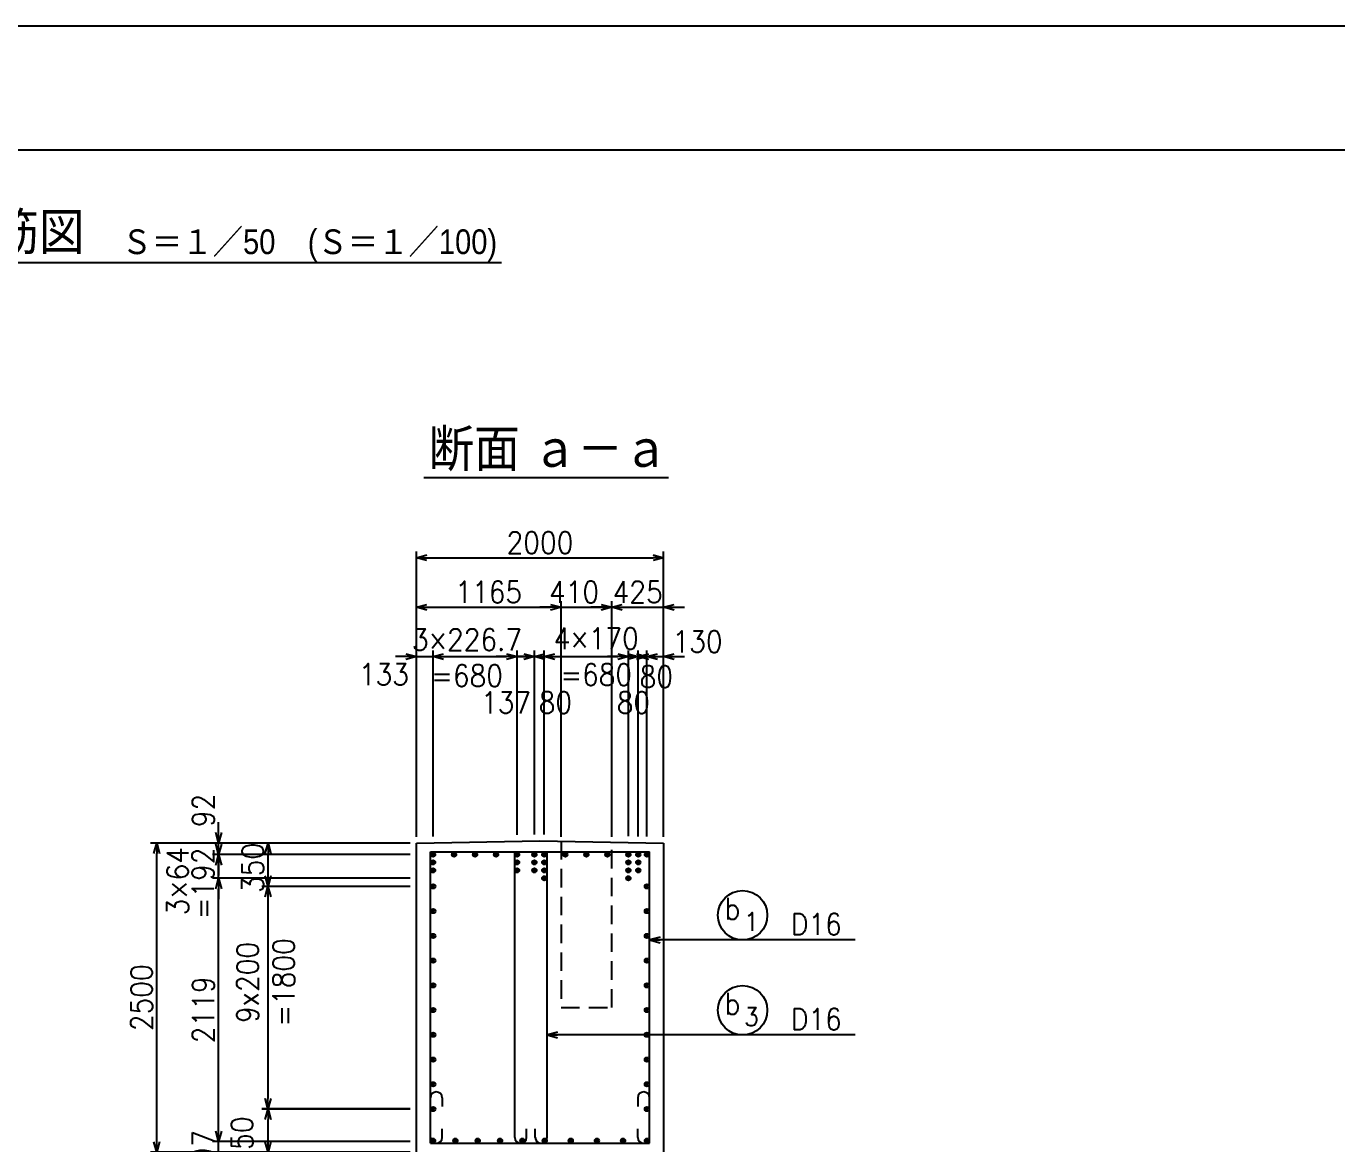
# Model space of a CAD drawing. Extents: x -24090 to 17960, y 77600 to 107300.
# Drawn here: x -3241 to 7360, y 98263 to 107300 of the extents above; entities that cross this region are included whole.
import ezdxf
from ezdxf.enums import TextEntityAlignment as Align

# ---------------------------------------------------------------- set-up
doc = ezdxf.new("R2010")
doc.units = 0
doc.header["$LTSCALE"] = 300
doc.header["$MEASUREMENT"] = 0
doc.linetypes.add('HIDDEN', pattern=[0.375, 0.25, -0.125])
doc.layers.get('0').update_dxf_attribs({"linetype": 'CONTINUOUS'})
doc.layers.get('DEFPOINTS').update_dxf_attribs({"linetype": 'CONTINUOUS'})
for name, color, linetype in [('-ねじり鉄筋', 2, 'CONTINUOUS'), ('-コーベル', 2, 'CONTINUOUS'), ('-寸法', 1, 'CONTINUOUS'), ('-引き出し横', 1, 'CONTINUOUS'), ('-引き出し縦', 1, 'CONTINUOUS'), ('-構造', 3, 'CONTINUOUS'), ('-肋筋-桁', 3, 'CONTINUOUS'), ('-記号', 2, 'CONTINUOUS'), ('枠', 3, 'CONTINUOUS'), ('記号', 2, 'CONTINUOUS'), ('鉄筋', 2, 'CONTINUOUS')]:
    doc.layers.add(name, color=color, linetype=linetype)
doc.styles.add('MS明朝', font='MS PMincho.ttf')
doc.styles.add('romans', font='ROMANS.shx', dxfattribs={"width": 0.9, "bigfont": 'EXTFONT.shx'})
doc.styles.add('ｽﾀｲﾙ1', font='ROMANS.shx', dxfattribs={"bigfont": 'EXTFONT.shx'})
doc.dimstyles.new('ST-50', dxfattribs={"dimscale": 50, "dimtxt": 3.5, "dimasz": 1.7, "dimexe": 1, "dimexo": 1, "dimgap": 1, "dimtad": 0, "dimdec": 0, "dimzin": 0, "dimdsep": 46, "dimtxsty": 'romans', "dimblk": 'OPEN30', "dimcen": 1, "dimdle": 3, "dimclrd": 1, "dimclre": 1, "dimclrt": 3, "dimaunit": 1, "dimadec": 0, "dimazin": 0, "dimtfac": 1, "dimtdec": 0, "dimtix": 1, "dimtmove": 2, "dimatfit": 3, "dimldrblk": 'OPEN30', "dimfxl": 0, "dimtvp": 0.7, "dimtolj": 1, "dimtzin": 0, "dimarcsym": 0})

# ---------------------------------------------------------------- blocks, each defined once
blk = doc.blocks.new('_Open30')
at = {"color": 0, "lineweight": -2}
for p, q in [((-1, 0.27), (0, 0)), ((0, 0), (-1, -0.27)), ((0, 0), (-1, 0))]:
    blk.add_line(p, q, dxfattribs=at)
blk = doc.blocks.new('*D106')
at = {"layer": '-寸法', "color": 1, "linetype": 'Continuous', "lineweight": -2}
for p, q in [((-85, 100744), (-85, 103052)), ((1915, 100744), (1915, 103052)), ((0, 103002), (1830, 103002))]:
    blk.add_line(p, q, dxfattribs=at)
at = {"layer": 'DEFPOINTS', "color": 0, "linetype": 'Continuous'}
for p in [(1915, 103002), (-85, 100694), (1915, 100694)]:
    blk.add_point(p, dxfattribs=at)
at = {"layer": '-寸法', "color": 1, "linetype": 'Continuous', "lineweight": -2, "xscale": 85, "yscale": 85, "zscale": 85, "rotation": 180}
blk.add_blockref('_Open30', (-85, 103002), dxfattribs=at)
at = {"layer": '-寸法', "color": 1, "linetype": 'Continuous', "lineweight": -2, "xscale": 85, "yscale": 85, "zscale": 85}
blk.add_blockref('_Open30', (1915, 103002), dxfattribs=at)
at = {"layer": '-寸法', "color": 3, "linetype": 'Continuous', "insert": (915, 103124), "char_height": 175, "attachment_point": 5, "style": 'romans'}
blk.add_mtext('\\A1;2000', dxfattribs=at)
blk = doc.blocks.new('*D102')
at = {"layer": '-寸法', "color": 1, "linetype": 'Continuous', "lineweight": -2}
for p, q in [((1085, 100744), (1085, 102652)), ((1495, 100744), (1495, 102652)), ((1000, 102602), (915, 102602)), ((1085, 102602), (1495, 102602)), ((1580, 102602), (1665, 102602))]:
    blk.add_line(p, q, dxfattribs=at)
at = {"layer": 'DEFPOINTS', "color": 0, "linetype": 'Continuous'}
for p in [(1495, 102602), (1085, 100694), (1495, 100694)]:
    blk.add_point(p, dxfattribs=at)
at = {"layer": '-寸法', "color": 1, "linetype": 'Continuous', "lineweight": -2, "xscale": 85, "yscale": 85, "zscale": 85}
blk.add_blockref('_Open30', (1085, 102602), dxfattribs=at)
at = {"layer": '-寸法', "color": 1, "linetype": 'Continuous', "lineweight": -2, "xscale": 85, "yscale": 85, "zscale": 85, "rotation": 180}
blk.add_blockref('_Open30', (1495, 102602), dxfattribs=at)
at = {"layer": '-寸法', "color": 3, "linetype": 'Continuous', "insert": (1190, 102724), "char_height": 175, "attachment_point": 5, "style": 'romans'}
blk.add_mtext('\\A1;410', dxfattribs=at)
blk = doc.blocks.new('*D98')
at = {"layer": '-寸法', "color": 1, "linetype": 'Continuous', "lineweight": -2}
for p, q in [((950, 100813), (950, 102252)), ((1035, 102202), (1545, 102202)), ((1630, 100800), (1630, 102252))]:
    blk.add_line(p, q, dxfattribs=at)
at = {"layer": 'DEFPOINTS', "color": 0, "linetype": 'Continuous'}
for p in [(1630, 102202), (950, 100763), (1630, 100750)]:
    blk.add_point(p, dxfattribs=at)
at = {"layer": '-寸法', "color": 1, "linetype": 'Continuous', "lineweight": -2, "xscale": 85, "yscale": 85, "zscale": 85, "rotation": 180}
blk.add_blockref('_Open30', (950, 102202), dxfattribs=at)
at = {"layer": '-寸法', "color": 1, "linetype": 'Continuous', "lineweight": -2, "xscale": 85, "yscale": 85, "zscale": 85}
blk.add_blockref('_Open30', (1630, 102202), dxfattribs=at)
at = {"layer": '-寸法', "color": 3, "linetype": 'Continuous', "insert": (1370, 102203), "char_height": 175, "attachment_point": 5, "style": 'romans'}
blk.add_mtext('\\A1;4×170\\P=680', dxfattribs=at)
blk = doc.blocks.new('*D92')
at = {"layer": '-引き出し縦', "color": 1, "linetype": 'Continuous', "lineweight": -2}
for p, q in [((-185, 100410), (-1735, 100410)), ((-1685, 98366), (-1685, 100325)), ((-135, 98281), (-1735, 98281))]:
    blk.add_line(p, q, dxfattribs=at)
at = {"layer": 'DEFPOINTS', "color": 0, "linetype": 'Continuous'}
for p in [(-1685, 100410), (-135, 100410), (-85, 98281)]:
    blk.add_point(p, dxfattribs=at)
at = {"layer": '-引き出し縦', "color": 1, "linetype": 'Continuous', "lineweight": -2, "xscale": 85, "yscale": 85, "zscale": 85}
for p, rotation in [((-1685, 100410), 90), ((-1685, 98281), 270)]:
    blk.add_blockref('_Open30', p, dxfattribs=dict(at, rotation=rotation))
at = {"layer": '-引き出し縦', "color": 3, "linetype": 'Continuous', "insert": (-1808, 99346), "char_height": 175, "attachment_point": 5, "rotation": 90, "style": 'romans'}
blk.add_mtext('\\A1;2119', dxfattribs=at)
blk = doc.blocks.new('*D88')
at = {"layer": '-寸法', "color": 1, "linetype": 'Continuous', "lineweight": -2}
for p, q in [((-135, 100694), (-2235, 100694)), ((-2185, 98279), (-2185, 100609)), ((-135, 98194), (-2235, 98194))]:
    blk.add_line(p, q, dxfattribs=at)
at = {"layer": 'DEFPOINTS', "color": 0, "linetype": 'Continuous'}
for p in [(-2185, 100694), (-85, 100694), (-85, 98194)]:
    blk.add_point(p, dxfattribs=at)
at = {"layer": '-寸法', "color": 1, "linetype": 'Continuous', "lineweight": -2, "xscale": 85, "yscale": 85, "zscale": 85}
for p, rotation in [((-2185, 100694), 90), ((-2185, 98194), 270)]:
    blk.add_blockref('_Open30', p, dxfattribs=dict(at, rotation=rotation))
at = {"layer": '-寸法', "color": 3, "linetype": 'Continuous', "insert": (-2308, 99444), "char_height": 175, "attachment_point": 5, "rotation": 90, "style": 'romans'}
blk.add_mtext('\\A1;2500', dxfattribs=at)
blk = doc.blocks.new('*D87')
at = {"layer": '-引き出し縦', "color": 1, "linetype": 'Continuous', "lineweight": -2}
for p, q in [((-1685, 98366), (-1685, 98451)), ((-135, 98281), (-1735, 98281)), ((-1685, 98194), (-1685, 98281)), ((-135, 98194), (-1735, 98194)), ((-1685, 98109), (-1685, 98024))]:
    blk.add_line(p, q, dxfattribs=at)
at = {"layer": 'DEFPOINTS', "color": 0, "linetype": 'Continuous'}
for p in [(-1685, 98281), (-85, 98281), (-85, 98194)]:
    blk.add_point(p, dxfattribs=at)
at = {"layer": '-引き出し縦', "color": 1, "linetype": 'Continuous', "lineweight": -2, "xscale": 85, "yscale": 85, "zscale": 85}
for p, rotation in [((-1685, 98281), 270), ((-1685, 98194), 90)]:
    blk.add_blockref('_Open30', p, dxfattribs=dict(at, rotation=rotation))
at = {"layer": '-引き出し縦', "color": 3, "linetype": 'Continuous', "insert": (-1808, 98238), "char_height": 175, "attachment_point": 5, "rotation": 90, "style": 'romans'}
blk.add_mtext('\\A1;97', dxfattribs=at)
blk = doc.blocks.new('*D86')
at = {"layer": '-寸法', "color": 1, "linetype": 'Continuous', "lineweight": -2}
for p, q in [((-135, 98544), (-1335, 98544)), ((-1285, 98279), (-1285, 98459)), ((-135, 98194), (-1335, 98194))]:
    blk.add_line(p, q, dxfattribs=at)
at = {"layer": 'DEFPOINTS', "color": 0, "linetype": 'Continuous'}
for p in [(-1285, 98544), (-85, 98544), (-85, 98194)]:
    blk.add_point(p, dxfattribs=at)
at = {"layer": '-寸法', "color": 1, "linetype": 'Continuous', "lineweight": -2, "xscale": 85, "yscale": 85, "zscale": 85}
for p, rotation in [((-1285, 98544), 90), ((-1285, 98194), 270)]:
    blk.add_blockref('_Open30', p, dxfattribs=dict(at, rotation=rotation))
at = {"layer": '-寸法', "color": 3, "linetype": 'Continuous', "insert": (-1495, 98281), "char_height": 175, "attachment_point": 5, "rotation": 90, "style": 'romans'}
blk.add_mtext('\\A1;350', dxfattribs=at)
blk = doc.blocks.new('*D91')
at = {"layer": '-引き出し縦', "color": 1, "linetype": 'Continuous', "lineweight": -2}
for p, q in [((-1685, 100779), (-1685, 100864)), ((-135, 100694), (-1735, 100694)), ((-135, 100602), (-1735, 100602)), ((-1685, 100602), (-1685, 100694)), ((-1685, 100517), (-1685, 100432))]:
    blk.add_line(p, q, dxfattribs=at)
at = {"layer": 'DEFPOINTS', "color": 0, "linetype": 'Continuous'}
for p in [(-1685, 100694), (-85, 100694), (-85, 100602)]:
    blk.add_point(p, dxfattribs=at)
at = {"layer": '-引き出し縦', "color": 1, "linetype": 'Continuous', "lineweight": -2, "xscale": 85, "yscale": 85, "zscale": 85}
for p, rotation in [((-1685, 100694), 270), ((-1685, 100602), 90)]:
    blk.add_blockref('_Open30', p, dxfattribs=dict(at, rotation=rotation))
at = {"layer": '-引き出し縦', "color": 3, "linetype": 'Continuous', "insert": (-1808, 100958), "char_height": 175, "attachment_point": 5, "rotation": 90, "style": 'romans'}
blk.add_mtext('\\A1;92', dxfattribs=at)
blk = doc.blocks.new('*D90')
at = {"layer": '-引き出し縦', "color": 1, "linetype": 'Continuous', "lineweight": -2}
for p, q in [((-1685, 100687), (-1685, 100772)), ((-135, 100602), (-1735, 100602)), ((-1685, 100410), (-1685, 100602)), ((-135, 100410), (-1735, 100410)), ((-1685, 100325), (-1685, 100240))]:
    blk.add_line(p, q, dxfattribs=at)
at = {"layer": 'DEFPOINTS', "color": 0, "linetype": 'Continuous'}
for p in [(-1685, 100602), (-85, 100602), (-85, 100410)]:
    blk.add_point(p, dxfattribs=at)
at = {"layer": '-引き出し縦', "color": 1, "linetype": 'Continuous', "lineweight": -2, "xscale": 85, "yscale": 85, "zscale": 85}
for p, rotation in [((-1685, 100602), 270), ((-1685, 100410), 90)]:
    blk.add_blockref('_Open30', p, dxfattribs=dict(at, rotation=rotation))
at = {"layer": '-引き出し縦', "color": 3, "linetype": 'Continuous', "insert": (-1811, 100368), "char_height": 175, "attachment_point": 5, "rotation": 90, "style": 'romans'}
blk.add_mtext('\\A1;=192', dxfattribs=at)
blk = doc.blocks.new('*D89')
at = {"layer": '-寸法', "color": 1, "linetype": 'Continuous', "lineweight": -2}
for p, q in [((-135, 100694), (-1335, 100694)), ((-1285, 100429), (-1285, 100609)), ((-135, 100344), (-1335, 100344))]:
    blk.add_line(p, q, dxfattribs=at)
at = {"layer": 'DEFPOINTS', "color": 0, "linetype": 'Continuous'}
for p in [(-1285, 100694), (-85, 100694), (-85, 100344)]:
    blk.add_point(p, dxfattribs=at)
at = {"layer": '-寸法', "color": 1, "linetype": 'Continuous', "lineweight": -2, "xscale": 85, "yscale": 85, "zscale": 85}
for p, rotation in [((-1285, 100694), 90), ((-1285, 100344), 270)]:
    blk.add_blockref('_Open30', p, dxfattribs=dict(at, rotation=rotation))
at = {"layer": '-寸法', "color": 3, "linetype": 'Continuous', "insert": (-1408, 100494), "char_height": 175, "attachment_point": 5, "rotation": 90, "style": 'romans'}
blk.add_mtext('\\A1;350', dxfattribs=at)
blk = doc.blocks.new('*D104')
at = {"layer": '-寸法', "color": 1, "linetype": 'Continuous', "lineweight": -2}
for p, q in [((785, 102202), (700, 102202)), ((870, 100763), (870, 102252)), ((870, 102202), (950, 102202)), ((950, 100763), (950, 102252)), ((1035, 102202), (1120, 102202))]:
    blk.add_line(p, q, dxfattribs=at)
at = {"layer": 'DEFPOINTS', "color": 0, "linetype": 'Continuous'}
for p in [(950, 102202), (870, 100713), (950, 100713)]:
    blk.add_point(p, dxfattribs=at)
at = {"layer": '-寸法', "color": 1, "linetype": 'Continuous', "lineweight": -2, "xscale": 85, "yscale": 85, "zscale": 85}
blk.add_blockref('_Open30', (870, 102202), dxfattribs=at)
at = {"layer": '-寸法', "color": 1, "linetype": 'Continuous', "lineweight": -2, "xscale": 85, "yscale": 85, "zscale": 85, "rotation": 180}
blk.add_blockref('_Open30', (950, 102202), dxfattribs=at)
at = {"layer": '-寸法', "color": 3, "linetype": 'Continuous', "insert": (1040, 101831), "char_height": 175, "attachment_point": 5, "style": 'romans'}
blk.add_mtext('\\A1;80', dxfattribs=at)
blk = doc.blocks.new('*D103')
at = {"layer": '-寸法', "color": 1, "linetype": 'Continuous', "lineweight": -2}
for p, q in [((-85, 100744), (-85, 102652)), ((1085, 100794), (1085, 102652)), ((0, 102602), (1000, 102602))]:
    blk.add_line(p, q, dxfattribs=at)
at = {"layer": 'DEFPOINTS', "color": 0, "linetype": 'Continuous'}
for p in [(1085, 102602), (1085, 100744), (-85, 100694)]:
    blk.add_point(p, dxfattribs=at)
at = {"layer": '-寸法', "color": 1, "linetype": 'Continuous', "lineweight": -2, "xscale": 85, "yscale": 85, "zscale": 85, "rotation": 180}
blk.add_blockref('_Open30', (-85, 102602), dxfattribs=at)
at = {"layer": '-寸法', "color": 1, "linetype": 'Continuous', "lineweight": -2, "xscale": 85, "yscale": 85, "zscale": 85}
blk.add_blockref('_Open30', (1085, 102602), dxfattribs=at)
at = {"layer": '-寸法', "color": 3, "linetype": 'Continuous', "insert": (500, 102724), "char_height": 175, "attachment_point": 5, "style": 'romans'}
blk.add_mtext('\\A1;1165', dxfattribs=at)
blk = doc.blocks.new('*D100')
at = {"layer": '-寸法', "color": 1, "linetype": 'Continuous', "lineweight": -2}
for p, q in [((-170, 102202), (-255, 102202)), ((-85, 100744), (-85, 102252)), ((-85, 102202), (50, 102202)), ((50, 100747), (50, 102252)), ((135, 102202), (220, 102202))]:
    blk.add_line(p, q, dxfattribs=at)
at = {"layer": 'DEFPOINTS', "color": 0, "linetype": 'Continuous'}
for p in [(50, 102202), (-85, 100694), (50, 100697)]:
    blk.add_point(p, dxfattribs=at)
at = {"layer": '-寸法', "color": 1, "linetype": 'Continuous', "lineweight": -2, "xscale": 85, "yscale": 85, "zscale": 85}
blk.add_blockref('_Open30', (-85, 102202), dxfattribs=at)
at = {"layer": '-寸法', "color": 1, "linetype": 'Continuous', "lineweight": -2, "xscale": 85, "yscale": 85, "zscale": 85, "rotation": 180}
blk.add_blockref('_Open30', (50, 102202), dxfattribs=at)
at = {"layer": '-寸法', "color": 3, "linetype": 'Continuous', "insert": (-347, 102058), "char_height": 175, "attachment_point": 5, "style": 'romans'}
blk.add_mtext('\\A1;133', dxfattribs=at)
blk = doc.blocks.new('*D107')
at = {"layer": '-寸法', "color": 1, "linetype": 'Continuous', "lineweight": -2}
for p, q in [((1495, 100794), (1495, 102652)), ((1915, 100744), (1915, 102652)), ((1410, 102602), (1325, 102602)), ((1495, 102602), (1915, 102602)), ((2000, 102602), (2085, 102602))]:
    blk.add_line(p, q, dxfattribs=at)
at = {"layer": 'DEFPOINTS', "color": 0, "linetype": 'Continuous'}
for p in [(1915, 102602), (1495, 100744), (1915, 100694)]:
    blk.add_point(p, dxfattribs=at)
at = {"layer": '-寸法', "color": 1, "linetype": 'Continuous', "lineweight": -2, "xscale": 85, "yscale": 85, "zscale": 85}
blk.add_blockref('_Open30', (1495, 102602), dxfattribs=at)
at = {"layer": '-寸法', "color": 1, "linetype": 'Continuous', "lineweight": -2, "xscale": 85, "yscale": 85, "zscale": 85, "rotation": 180}
blk.add_blockref('_Open30', (1915, 102602), dxfattribs=at)
at = {"layer": '-寸法', "color": 3, "linetype": 'Continuous', "insert": (1705, 102724), "char_height": 175, "attachment_point": 5, "style": 'romans'}
blk.add_mtext('\\A1;425', dxfattribs=at)
blk = doc.blocks.new('*D105')
at = {"layer": '-寸法', "color": 1, "linetype": 'Continuous', "lineweight": -2}
for p, q in [((1545, 102202), (1460, 102202)), ((1630, 100750), (1630, 102252)), ((1630, 102202), (1710, 102202)), ((1710, 100748), (1710, 102252)), ((1795, 102202), (1880, 102202))]:
    blk.add_line(p, q, dxfattribs=at)
at = {"layer": 'DEFPOINTS', "color": 0, "linetype": 'Continuous'}
for p in [(1710, 102202), (1630, 100700), (1710, 100698)]:
    blk.add_point(p, dxfattribs=at)
at = {"layer": '-寸法', "color": 1, "linetype": 'Continuous', "lineweight": -2, "xscale": 85, "yscale": 85, "zscale": 85}
blk.add_blockref('_Open30', (1630, 102202), dxfattribs=at)
at = {"layer": '-寸法', "color": 1, "linetype": 'Continuous', "lineweight": -2, "xscale": 85, "yscale": 85, "zscale": 85, "rotation": 180}
blk.add_blockref('_Open30', (1710, 102202), dxfattribs=at)
at = {"layer": '-寸法', "color": 3, "linetype": 'Continuous', "insert": (1671, 101831), "char_height": 175, "attachment_point": 5, "style": 'romans'}
blk.add_mtext('\\A1;80', dxfattribs=at)
blk = doc.blocks.new('*D101')
at = {"layer": '-寸法', "color": 1, "linetype": 'Continuous', "lineweight": -2}
for p, q in [((1695, 102202), (1610, 102202)), ((1780, 100747), (1780, 102252)), ((1780, 102202), (1915, 102202)), ((1915, 100744), (1915, 102252)), ((2000, 102202), (2085, 102202))]:
    blk.add_line(p, q, dxfattribs=at)
at = {"layer": 'DEFPOINTS', "color": 0, "linetype": 'Continuous'}
for p in [(1915, 102202), (1780, 100697), (1915, 100694)]:
    blk.add_point(p, dxfattribs=at)
at = {"layer": '-寸法', "color": 1, "linetype": 'Continuous', "lineweight": -2, "xscale": 85, "yscale": 85, "zscale": 85}
blk.add_blockref('_Open30', (1780, 102202), dxfattribs=at)
at = {"layer": '-寸法', "color": 1, "linetype": 'Continuous', "lineweight": -2, "xscale": 85, "yscale": 85, "zscale": 85, "rotation": 180}
blk.add_blockref('_Open30', (1915, 102202), dxfattribs=at)
at = {"layer": '-寸法', "color": 3, "linetype": 'Continuous', "insert": (2190, 102324), "char_height": 175, "attachment_point": 5, "style": 'romans'}
blk.add_mtext('\\A1;130', dxfattribs=at)
blk = doc.blocks.new('*D99')
at = {"layer": '-寸法', "color": 1, "linetype": 'Continuous', "lineweight": -2}
for p, q in [((1625, 102202), (1540, 102202)), ((1710, 100798), (1710, 102252)), ((1710, 102202), (1780, 102202)), ((1780, 100747), (1780, 102252)), ((1865, 102202), (1950, 102202))]:
    blk.add_line(p, q, dxfattribs=at)
at = {"layer": 'DEFPOINTS', "color": 0, "linetype": 'Continuous'}
for p in [(1780, 102202), (1710, 100748), (1780, 100697)]:
    blk.add_point(p, dxfattribs=at)
at = {"layer": '-寸法', "color": 1, "linetype": 'Continuous', "lineweight": -2, "xscale": 85, "yscale": 85, "zscale": 85}
blk.add_blockref('_Open30', (1710, 102202), dxfattribs=at)
at = {"layer": '-寸法', "color": 1, "linetype": 'Continuous', "lineweight": -2, "xscale": 85, "yscale": 85, "zscale": 85, "rotation": 180}
blk.add_blockref('_Open30', (1780, 102202), dxfattribs=at)
at = {"layer": '-寸法', "color": 3, "linetype": 'Continuous', "insert": (1856, 102040), "char_height": 175, "attachment_point": 5, "style": 'romans'}
blk.add_mtext('\\A1;80', dxfattribs=at)
blk = doc.blocks.new('*D135')
at = {"layer": '-構造', "color": 1, "linetype": 'Continuous', "lineweight": -2}
for p, q in [((50, 100747), (50, 102252)), ((135, 102202), (645, 102202)), ((730, 100760), (730, 102252))]:
    blk.add_line(p, q, dxfattribs=at)
at = {"layer": 'DEFPOINTS', "color": 0, "linetype": 'Continuous'}
for p in [(730, 102202), (730, 100710), (50, 100697)]:
    blk.add_point(p, dxfattribs=at)
at = {"layer": '-構造', "color": 1, "linetype": 'Continuous', "lineweight": -2, "xscale": 85, "yscale": 85, "zscale": 85, "rotation": 180}
blk.add_blockref('_Open30', (50, 102202), dxfattribs=at)
at = {"layer": '-構造', "color": 1, "linetype": 'Continuous', "lineweight": -2, "xscale": 85, "yscale": 85, "zscale": 85}
blk.add_blockref('_Open30', (730, 102202), dxfattribs=at)
at = {"layer": '-構造', "color": 3, "linetype": 'Continuous', "insert": (325, 102194), "char_height": 175, "attachment_point": 5, "style": 'romans'}
blk.add_mtext('\\A1;3×226.7\\P=680', dxfattribs=at)
blk = doc.blocks.new('*D136')
at = {"layer": '-構造', "color": 1, "linetype": 'Continuous', "lineweight": -2}
for p, q in [((645, 102202), (560, 102202)), ((730, 100760), (730, 102252)), ((730, 102202), (870, 102202)), ((870, 100813), (870, 102252)), ((955, 102202), (1040, 102202))]:
    blk.add_line(p, q, dxfattribs=at)
at = {"layer": 'DEFPOINTS', "color": 0, "linetype": 'Continuous'}
for p in [(870, 102202), (730, 100710), (870, 100763)]:
    blk.add_point(p, dxfattribs=at)
at = {"layer": '-構造', "color": 1, "linetype": 'Continuous', "lineweight": -2, "xscale": 85, "yscale": 85, "zscale": 85}
blk.add_blockref('_Open30', (730, 102202), dxfattribs=at)
at = {"layer": '-構造', "color": 1, "linetype": 'Continuous', "lineweight": -2, "xscale": 85, "yscale": 85, "zscale": 85, "rotation": 180}
blk.add_blockref('_Open30', (870, 102202), dxfattribs=at)
at = {"layer": '-構造', "color": 3, "linetype": 'Continuous', "insert": (641, 101831), "char_height": 175, "attachment_point": 5, "style": 'romans'}
blk.add_mtext('\\A1;137', dxfattribs=at)

msp = doc.modelspace()

# ---------------------------------------------------------------- linework, layer by layer
at = {"layer": '-ねじり鉄筋', "color": 2, "linetype": 'Continuous'}
for centre, radius in [((51, 100343.9), 17.5), ((51, 100343.9), 8.75), ((1779.2, 100343.9), 17.5), ((1779.2, 100343.9), 8.75), ((51, 100143.9), 17.5), ((51, 100143.9), 8.75), ((1779.2, 100143.9), 17.5), ((1779.2, 100143.9), 8.75), ((51, 99943.9), 17.5), ((51, 99943.9), 8.75), ((1779.2, 99943.9), 17.5), ((1779.2, 99943.9), 8.75), ((51, 99743.9), 17.5), ((51, 99743.9), 8.75), ((1779.2, 99743.9), 17.5), ((1779.2, 99743.9), 8.75), ((51, 99543.9), 17.5), ((51, 99543.9), 8.75), ((1779.2, 99543.9), 17.5), ((1779.2, 99543.9), 8.75), ((51, 99343.9), 17.5), ((51, 99343.9), 8.75), ((1779.2, 99343.9), 17.5), ((1779.2, 99343.9), 8.75), ((51, 99143.9), 17.5), ((51, 99143.9), 8.75), ((1779.2, 99143.9), 17.5), ((1779.2, 99143.9), 8.75), ((51, 98943.9), 17.5), ((51, 98943.9), 8.75), ((1779.2, 98943.9), 17.5), ((1779.2, 98943.9), 8.75), ((51, 98743.9), 17.5), ((51, 98743.9), 8.75), ((1779.2, 98743.9), 17.5), ((1779.2, 98743.9), 8.75), ((51, 98543.9), 17.5), ((51, 98543.9), 8.75), ((1779.2, 98543.9), 17.5), ((1779.2, 98543.9), 8.75), ((50, 98288.9), 17.5), ((50, 98288.9), 8.75), ((230.7, 98288.9), 17.5), ((230.7, 98288.9), 8.75), ((411.3, 98288.9), 17.5), ((411.3, 98288.9), 8.75), ((591.9, 98288.9), 17.5), ((591.9, 98288.9), 8.75), ((772.5, 98288.9), 17.5), ((772.5, 98288.9), 8.75), ((953.1, 98288.9), 17.5), ((953.1, 98288.9), 8.75), ((1164.4, 98288.9), 17.5), ((1164.4, 98288.9), 8.75), ((1375.7, 98288.9), 17.5), ((1375.7, 98288.9), 8.75), ((1587, 98288.9), 17.5), ((1587, 98288.9), 8.75), ((1780, 98288.9), 17.5), ((1780, 98288.9), 8.75)]:
    msp.add_circle(centre, radius, dxfattribs=at)
at = {"layer": '-コーベル', "color": 2, "linetype": 'Continuous'}
for centre, radius in [((870, 100601.9), 17.5), ((870, 100601.9), 8.75), ((950, 100601.9), 17.5), ((950, 100601.9), 8.75), ((1630, 100601.9), 17.5), ((1630, 100601.9), 8.75), ((1710, 100601.9), 17.5), ((1710, 100601.9), 8.75), ((870, 100537.9), 17.5), ((870, 100537.9), 8.75), ((950, 100537.9), 17.5), ((950, 100537.9), 8.75), ((1630, 100537.9), 17.5), ((1630, 100537.9), 8.75), ((1710, 100537.9), 17.5), ((1710, 100537.9), 8.75), ((870, 100473.9), 17.5), ((870, 100473.9), 8.75), ((950, 100473.9), 17.5), ((950, 100409.9), 17.5), ((950, 100473.9), 8.75), ((950, 100409.9), 8.75), ((1630, 100473.9), 17.5), ((1630, 100409.9), 17.5), ((1630, 100473.9), 8.75), ((1630, 100409.9), 8.75), ((1710, 100473.9), 17.5), ((1710, 100473.9), 8.75)]:
    msp.add_circle(centre, radius, dxfattribs=at)
at = {"layer": '-引き出し横', "linetype": 'Continuous', "flags": 128}
for points in [[(3464.8, 99910.8), (1820.7, 99910.8)], [(3464.8, 99142.4), (972.5, 99142.4)]]:
    msp.add_lwpolyline(points, dxfattribs=at)
at = {"layer": '-引き出し横', "linetype": 'Continuous'}
for centre in [(2553.8, 100110.8), (2553.8, 99342.4)]:
    msp.add_circle(centre, 200, dxfattribs=at)
at = {"layer": '-引き出し縦', "color": 1, "linetype": 'Continuous'}
msp.add_line((-1285.1, 100358.9), (-1285.1, 100154.6), dxfattribs=at)
at = {"layer": '-構造', "color": 3, "linetype": 'Continuous'}
for p, q in [((-85, 100693.9), (915, 100713.9)), ((915, 100713.9), (1915, 100693.9)), ((-85, 98193.9), (-85, 100693.9)), ((1915, 100693.9), (1915, 98193.9))]:
    msp.add_line(p, q, dxfattribs=at)
at = {"layer": '-構造', "linetype": 'HIDDEN', "ltscale": 2}
for p, q in [((1085, 100710.5), (1085, 99363.9)), ((1495, 99363.9), (1495, 100702.3)), ((1085, 99363.9), (1495, 99363.9))]:
    msp.add_line(p, q, dxfattribs=at)
at = {"layer": '-構造', "color": 1, "linetype": 'Continuous'}
for p, q in [((-135, 100343.9), (-1335.1, 100343.9)), ((-1285.1, 100258.9), (-1285.1, 98628.9)), ((-135, 98543.9), (-1335.1, 98543.9))]:
    msp.add_line(p, q, dxfattribs=at)
at = {"layer": '-肋筋-桁', "color": 3, "linetype": 'Continuous'}
for p, q in [((28.5, 100624.4), (1801.7, 100624.4)), ((28.5, 98266.4), (28.5, 100624.4)), ((711.2, 98314.4), (711.2, 100624.4)), ((972.5, 98314.4), (972.5, 100624.4)), ((1801.7, 98266.4), (1801.7, 100624.4)), ((124.5, 98634.4), (124.5, 98564.4)), ((1705.7, 98634.4), (1705.7, 98564.4)), ((124.5, 98314.4), (124.5, 98384.4)), ((807.2, 98314.4), (807.2, 98384.4)), ((876.5, 98314.4), (876.5, 98384.4)), ((1705.7, 98314.4), (1705.7, 98384.4)), ((28.5, 98266.4), (1801.7, 98266.4))]:
    msp.add_line(p, q, dxfattribs=at)
for centre, start, end in [((76.5, 98634.4), 0, 180), ((1753.7, 98634.4), 0, 180), ((76.5, 98314.4), 180, 0), ((759.2, 98314.4), 180, 0), ((924.5, 98314.4), 180, 0), ((1753.7, 98314.4), 180, 0)]:
    msp.add_arc(centre, 48, start, end, dxfattribs=at)
at = {"layer": '-記号', "color": 2, "linetype": 'Continuous'}
msp.add_line((602.4, 105387.6), (-9023.4, 105387.6), dxfattribs=at)
at = {"layer": '-記号', "linetype": 'Continuous'}
msp.add_line((-24.7, 103651.6), (1954.7, 103651.6), dxfattribs=at)
at = {"layer": '枠', "color": 1, "linetype": 'Continuous', "flags": 128}
msp.add_lwpolyline([(-24089.6, 107300.4), (-24089.6, 77600.4), (17960.4, 77600.4), (17960.4, 107300.4), (-24089.6, 107300.4)], dxfattribs=at)
at = {"layer": '枠', "color": 2, "linetype": 'Continuous', "flags": 128}
msp.add_lwpolyline([(-22589.6, 78600.4), (-22589.6, 106300.4), (16960.4, 106300.4), (16960.4, 78600.4), (-22589.6, 78600.4)], dxfattribs=at)
at = {"layer": '鉄筋', "color": 2, "linetype": 'Continuous'}
for centre, radius in [((50, 100601.9), 17.5), ((50, 100601.9), 8.75), ((220, 100601.9), 17.5), ((220, 100601.9), 8.75), ((390, 100601.9), 17.5), ((390, 100601.9), 8.75), ((560, 100601.9), 17.5), ((560, 100601.9), 8.75), ((730, 100601.9), 17.5), ((730, 100601.9), 8.75), ((1120, 100601.9), 17.5), ((1120, 100601.9), 8.75), ((1290, 100601.9), 17.5), ((1290, 100601.9), 8.75), ((1460, 100601.9), 17.5), ((1460, 100601.9), 8.75), ((1780, 100601.9), 17.5), ((1780, 100601.9), 8.75), ((50, 100537.9), 17.5), ((50, 100537.9), 8.75), ((730, 100537.9), 17.5), ((730, 100537.9), 8.75), ((50, 100473.9), 17.5), ((50, 100473.9), 8.75), ((730, 100473.9), 17.5), ((730, 100473.9), 8.75)]:
    msp.add_circle(centre, radius, dxfattribs=at)

# ---------------------------------------------------------------- block references
at = {"layer": '-引き出し横', "color": 1, "linetype": 'Continuous', "extrusion": (0, 0, -1), "xscale": 85, "yscale": 85, "zscale": 85}
for p in [(-1801.7, 99910.8), (-972.5, 99142.4)]:
    msp.add_blockref('_Open30', p, dxfattribs=at)
at = {"layer": '-構造', "color": 1, "linetype": 'Continuous', "xscale": 85, "yscale": 85, "zscale": 85}
for p, rotation in [((-1285.1, 100343.9), 90), ((-1285.1, 98543.9), 270)]:
    msp.add_blockref('_Open30', p, dxfattribs=dict(at, rotation=rotation))

# ---------------------------------------------------------------- texts
at = {"layer": '-寸法', "color": 3, "linetype": 'Continuous', "style": 'romans', "width": 0.9}
msp.add_text('3×64', height=175, rotation=90, dxfattribs=at).set_placement((-1927.8, 100385.6), align=Align.CENTER)
at = {"layer": '-引き出し横', "color": 3, "style": 'ｽﾀｲﾙ1', "width": 0.9}
for s, height, p in [('b', 175, (2408, 100076.9)), ('1', 150, (2568.1, 99984.3)), ('D16', 175, (2943.9, 99951.3)), ('b', 175, (2408, 99308.5)), ('3', 150, (2568.1, 99215.9)), ('D16', 175, (2943.9, 99182.9))]:
    msp.add_text(s, height=height, dxfattribs=at).set_placement(p)
at = {"layer": '-構造', "color": 3, "linetype": 'Continuous', "insert": (-1303.9, 99567.7), "char_height": 175, "attachment_point": 5, "rotation": 90, "style": 'romans'}
msp.add_mtext('\\A1;9x200\\P=1800', dxfattribs=at)
at = {"layer": '-記号', "color": 2, "style": 'MS明朝', "width": 0.9}
msp.add_text('第２赤坂ＢＬ   Ｐ１   橋脚はり配筋図', height=300, dxfattribs=at).set_placement((-5825.5, 105489), align=Align.CENTER)
at = {"layer": '-記号', "style": 'MS明朝', "width": 0.9}
msp.add_text('断面 ａ－ａ', height=300, dxfattribs=at).set_placement((984.1, 103736.6), align=Align.CENTER)
at = {"layer": '記号', "color": 2, "style": 'MS明朝', "width": 0.9}
msp.add_text('Ｓ＝１／50    (Ｓ＝１／100)', height=200, dxfattribs=at).set_placement((-950.3, 105457.5), align=Align.CENTER)

# ---------------------------------------------------------------- dimensions: what is measured, and where the dimension line sits
at = {"layer": '-寸法', "linetype": 'Continuous'}
dim = msp.add_linear_dim(base=(1915, 103001.7), p1=(-85, 100693.9), p2=(1915, 100693.9), dimstyle='ST-50', dxfattribs=at)
dim.commit()
dim.dimension.update_dxf_attribs({"geometry": '*D106', "text_midpoint": (915, 103124.2)})
for base, p1, p2, text, picture, middle in [((1085, 102601.7), (-85, 100693.9), (1085, 100743.9), '1165', '*D103', (500, 102724.2)), ((1915, 102601.7), (1495, 100743.9), (1915, 100693.9), '425', '*D107', (1705, 102724.2))]:
    dim = msp.add_linear_dim(base=base, p1=p1, p2=p2, text=text, dimstyle='ST-50', dxfattribs=at)
    dim.commit()
    dim.dimension.update_dxf_attribs({"geometry": picture, "text_midpoint": middle})
dim = msp.add_linear_dim(base=(1495, 102601.7), p1=(1085, 100693.9), p2=(1495, 100693.9), dimstyle='ST-50', dxfattribs=at)
dim.commit()
dim.dimension.update_dxf_attribs({"geometry": '*D102', "text_midpoint": (1190, 102724.2), "dimtype": 160})
for base, p1, p2, text, picture, middle in [((1630, 102201.7), (950, 100763.2), (1630, 100749.6), '4×170\\P=<>', '*D98', (1370.1, 102203.1)), ((1915, 102201.7), (1780, 100696.6), (1915, 100693.9), '130', '*D101', (2190.4, 102324.2)), ((50, 102201.7), (-85, 100693.9), (50, 100696.6), '133', '*D100', (-347.3, 102057.6)), ((1780, 102201.7), (1710, 100748), (1780, 100696.6), '80', '*D99', (1855.8, 102039.7))]:
    dim = msp.add_linear_dim(base=base, p1=p1, p2=p2, text=text, dimstyle='ST-50', dxfattribs=at)
    dim.commit()
    dim.dimension.update_dxf_attribs({"geometry": picture, "text_midpoint": middle, "dimtype": 160})
for base, p1, p2, picture, middle in [((950, 102201.7), (870, 100713), (950, 100713.2), '*D104', (1039.8, 101831.5)), ((1710, 102201.7), (1630, 100699.6), (1710, 100698), '*D105', (1671.2, 101831.5))]:
    dim = msp.add_linear_dim(base=base, p1=p1, p2=p2, dimstyle='ST-50', override={"dimblk1": 'NONE', "dimblk2": 'NONE', "dimsah": 1}, dxfattribs=at)
    dim.commit()
    dim.dimension.update_dxf_attribs({"geometry": picture, "text_midpoint": middle, "dimtype": 160})
dim = msp.add_linear_dim(base=(-2185.1, 100693.9), p1=(-85, 98193.9), p2=(-85, 100693.9), angle=90, dimstyle='ST-50', dxfattribs=at)
dim.commit()
dim.dimension.update_dxf_attribs({"geometry": '*D88', "text_midpoint": (-2307.6, 99443.9)})
for base, p1, p2, picture, middle in [((-1285.1, 100693.9), (-85, 100343.9), (-85, 100693.9), '*D89', (-1407.6, 100493.9)), ((-1285.1, 98543.9), (-85, 98193.9), (-85, 98543.9), '*D86', (-1495.1, 98281.5))]:
    dim = msp.add_linear_dim(base=base, p1=p1, p2=p2, angle=90, dimstyle='ST-50', dxfattribs=at)
    dim.commit()
    dim.dimension.update_dxf_attribs({"geometry": picture, "text_midpoint": middle, "dimtype": 160})
at = {"layer": '-引き出し縦', "linetype": 'Continuous'}
dim = msp.add_linear_dim(base=(-1685.1, 100693.9), p1=(-85, 100601.9), p2=(-85, 100693.9), angle=90, dimstyle='ST-50', dxfattribs=at)
dim.commit()
dim.dimension.update_dxf_attribs({"geometry": '*D91', "text_midpoint": (-1807.6, 100957.6), "dimtype": 160})
dim = msp.add_linear_dim(base=(-1685.1, 100601.9), p1=(-85, 100409.9), p2=(-85, 100601.9), angle=90, text='=<>', dimstyle='ST-50', dxfattribs=at)
dim.commit()
dim.dimension.update_dxf_attribs({"geometry": '*D90', "text_midpoint": (-1810.6, 100367.8), "dimtype": 160})
for base, p1, p2, text, picture, middle in [((-1685.1, 100409.9), (-85, 98281.5), (-135, 100409.9), '2119', '*D92', (-1807.6, 99345.7)), ((-1685.1, 98281.5), (-85, 98193.9), (-85, 98281.5), '97', '*D87', (-1807.6, 98237.7))]:
    dim = msp.add_linear_dim(base=base, p1=p1, p2=p2, angle=90, text=text, dimstyle='ST-50', dxfattribs=at)
    dim.commit()
    dim.dimension.update_dxf_attribs({"geometry": picture, "text_midpoint": middle})
at = {"layer": '-構造', "linetype": 'Continuous'}
for base, p1, p2, text, picture, middle in [((730, 102201.7), (50, 100696.6), (730, 100710.2), '3×226.7\\P=<>', '*D135', (325, 102194.4)), ((870, 102201.7), (730, 100710.2), (870, 100763), '137', '*D136', (640.7, 101831.1))]:
    dim = msp.add_linear_dim(base=base, p1=p1, p2=p2, text=text, dimstyle='ST-50', dxfattribs=at)
    dim.commit()
    dim.dimension.update_dxf_attribs({"geometry": picture, "text_midpoint": middle, "dimtype": 160})

doc.saveas('drawing.dxf')
